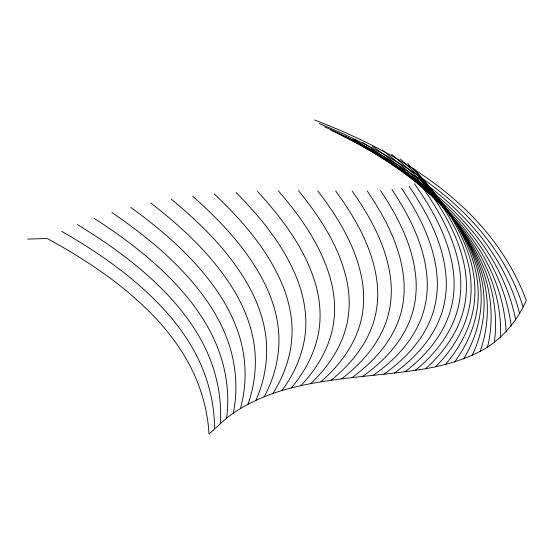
<?xml version="1.0" encoding="UTF-8"?>
<svg xmlns="http://www.w3.org/2000/svg" width="554" height="554" viewBox="0 0 554 554"><rect width="100%" height="100%" fill="white"/><g stroke="black" fill="none" stroke-linecap="round" stroke-linejoin="round"><path stroke-width="0.83" d="M220.36 423.124C222.085 395.958 215.838 368.625 203.457 344.443A259.085 153.742 19.8 0 0 178.471 307.006C150.286 273.441 114.54 247.209 77.29 224.564M226.634 418.035C230.062 391.519 225.499 364.29 214.405 340.024A259.085 153.742 19.8 0 0 191.421 302.415C164.794 268.351 130.183 241.558 94.042 218.283M494.313 342.441C497.908 315.995 493.517 288.786 482.555 264.507A259.085 153.742 19.8 0 0 459.778 226.884M233.31 413.201C238.476 387.44 235.727 360.384 225.997 336.022A259.085 153.742 19.8 0 0 205.146 298.301C180.223 263.773 146.845 236.426 111.915 212.549M487.492 347.185C493.607 321.881 491.89 294.957 482.929 270.532A259.085 153.742 19.8 0 0 463.289 232.784C439.343 198.02 406.678 170.383 372.44 146.187M240.408 408.644C247.326 383.749 246.502 356.942 238.206 332.476A259.085 153.742 19.8 0 0 219.606 294.714C196.525 259.771 164.476 231.891 130.848 207.431M480.089 351.52C488.642 327.518 489.729 301.023 482.853 276.467A259.085 153.742 19.8 0 0 466.482 238.726C445.25 203.45 414.544 175.092 382.225 150.113M247.915 404.392C256.564 380.439 257.762 353.971 250.969 329.408A259.085 153.742 19.8 0 0 234.723 291.667C213.609 256.377 182.979 227.992 150.743 202.986M255.83 400.445C266.155 377.516 269.445 351.478 264.216 326.818A259.085 153.742 19.8 0 0 250.394 289.188C231.357 253.628 202.217 224.772 171.428 199.26M472.126 355.419C482.943 332.809 486.883 306.93 482.153 282.242A259.085 153.742 19.8 0 0 469.086 244.653C450.7 209.031 422.03 180.036 391.699 154.379M264.147 396.83C276.058 374.954 281.46 349.463 277.852 324.706A259.085 153.742 19.8 0 0 266.488 287.256M463.629 358.881C476.495 337.684 483.22 312.588 480.65 287.782A259.085 153.742 19.8 0 0 470.831 250.484C455.319 214.689 428.706 185.14 400.376 158.929M272.831 393.541C286.231 372.731 293.717 347.884 291.764 323.051A259.085 153.742 19.8 0 0 282.838 285.857C268.136 250.048 242.098 220.36 214.322 194.004M454.668 361.914C469.328 342.067 478.642 317.878 478.213 292.997A259.085 153.742 19.8 0 0 471.475 256.087C458.76 220.298 434.163 190.285 407.751 163.624M281.868 390.577C296.639 370.813 306.12 346.693 305.829 321.805A259.085 153.742 19.8 0 0 299.285 284.929C286.757 249.141 262.291 219.107 236.004 192.418M291.231 387.939C307.235 369.165 318.578 345.814 319.921 320.918A259.085 153.742 19.8 0 0 315.662 284.403C305.247 248.739 282.305 218.394 257.465 191.421M445.298 364.546C461.489 345.918 473.123 322.698 474.723 297.803A259.085 153.742 19.8 0 0 470.817 261.356C460.734 225.713 438.034 195.327 413.423 168.312M300.87 385.605C317.982 367.738 331.015 345.184 333.923 320.316A259.085 153.742 19.8 0 0 331.791 284.195C323.377 248.725 301.895 218.117 278.413 190.922M435.582 366.796C453.068 349.242 466.676 326.978 470.145 302.131A259.085 153.742 19.8 0 0 468.753 266.162C461.039 230.783 440.077 200.084 417.065 172.82M310.766 383.555C328.841 366.499 343.355 344.713 347.732 319.914A259.085 153.742 19.8 0 0 347.531 284.202C340.945 248.988 320.821 218.158 298.585 190.777M425.59 368.729C444.135 352.067 459.363 330.683 464.474 305.933A259.085 153.742 19.8 0 0 465.228 270.435C459.557 235.374 440.125 204.433 418.499 176.982M320.87 381.761C339.775 365.411 355.557 344.339 361.243 319.637A259.085 153.742 19.8 0 0 362.731 284.32C357.78 249.383 338.882 218.373 317.74 190.853M227.188 417.605L208.996 434.017C207.521 405.84 198.277 378.41 183.554 354.428A259.085 153.742 19.8 0 0 154.982 317.449C124.096 284.957 86.376 259.854 47.201 238.476L27.7 239.086M415.375 370.377C434.758 354.442 451.275 333.806 457.756 309.187A259.085 153.742 19.8 0 0 460.256 274.112C456.274 239.376 438.117 208.256 417.64 180.666M331.154 380.196C350.737 364.435 367.551 343.979 374.365 319.395A259.085 153.742 19.8 0 0 377.295 284.431C373.721 249.785 355.876 218.622 335.676 191.005M404.988 371.81C425.022 356.423 442.487 336.389 450.042 311.895A259.085 153.742 19.8 0 0 453.899 277.173C451.219 242.735 434.08 211.483 414.482 183.803M341.569 378.811C361.7 363.514 379.317 343.57 387.045 319.104A259.085 153.742 19.8 0 0 391.117 284.437C388.645 250.055 371.665 218.782 352.206 191.082M394.49 373.071C414.967 358.078 433.096 338.466 441.413 314.083A259.085 153.742 19.8 0 0 446.226 279.625C444.474 245.422 428.062 214.086 409.087 186.338M352.088 377.565C372.607 362.614 390.805 343.044 399.199 318.668A259.085 153.742 19.8 0 0 404.101 284.237C402.439 250.062 386.096 218.712 367.191 190.964M383.908 374.227C404.649 359.463 423.166 340.114 431.947 315.801A259.085 153.742 19.8 0 0 437.328 281.501C436.123 247.451 420.147 216.053 401.553 188.277M362.669 376.422C383.43 361.672 401.969 342.337 410.77 318.024A259.085 153.742 19.8 0 0 416.186 283.738C415.015 249.695 399.067 218.297 380.494 190.521M373.292 375.321C394.123 360.64 412.772 341.382 421.712 317.089A259.085 153.742 19.8 0 0 427.286 282.845C426.275 248.85 410.452 217.438 391.983 189.655M314.554 119.983C358.327 136.817 400.847 157.848 438.311 186.289M319.243 123.521C362.364 141.201 404.191 162.987 440.7 192.196A259.085 153.742 19.8 0 1 477.409 227.182C497.769 250.477 513.828 277.63 523.225 307.165M324.568 126.852C366.914 145.425 407.931 168.014 443.318 198.027A259.085 153.742 19.8 0 1 478.31 233.559C497.437 257.042 512.048 284.306 519.707 313.675M330.613 130.024C372.046 149.532 412.1 172.945 446.171 203.796A259.085 153.742 19.8 0 1 479.231 239.854C496.993 263.524 509.978 290.885 515.712 319.983M337.455 133.092C377.807 153.562 416.74 177.834 449.287 209.537A259.085 153.742 19.8 0 1 480.159 246.094C496.419 269.93 507.582 297.346 511.204 326.05M345.128 136.145C384.22 157.585 421.864 182.73 452.639 215.277A259.085 153.742 19.8 0 1 481.059 252.278C495.691 276.266 504.812 303.696 506.155 331.839M61.681 231.323C99.942 253.337 136.727 278.994 166.325 312.034A259.085 153.742 19.8 0 1 193.173 349.262C206.767 373.341 214.571 400.743 214.481 428.464M353.611 139.276C391.262 161.678 427.425 187.688 456.171 221.053A259.085 153.742 19.8 0 1 481.89 258.413C494.75 282.554 501.612 309.921 500.525 337.317M362.787 142.593C398.811 165.923 433.311 192.771 459.772 226.884M192.702 196.268C221.995 222.23 249.598 251.523 266.481 287.256M438.311 186.289A259.085 153.742 19.8 0 1 476.53 220.734C497.991 243.829 515.345 270.844 526.3 300.469C517.734 319.672 504.32 336.444 486.509 347.808C468.649 358.355 448.678 364.352 428.408 368.216C382.613 376.235 335.634 376.512 290.448 388.146A278.704 165.39 19.8 0 0 227.182 417.605"/></g></svg>
